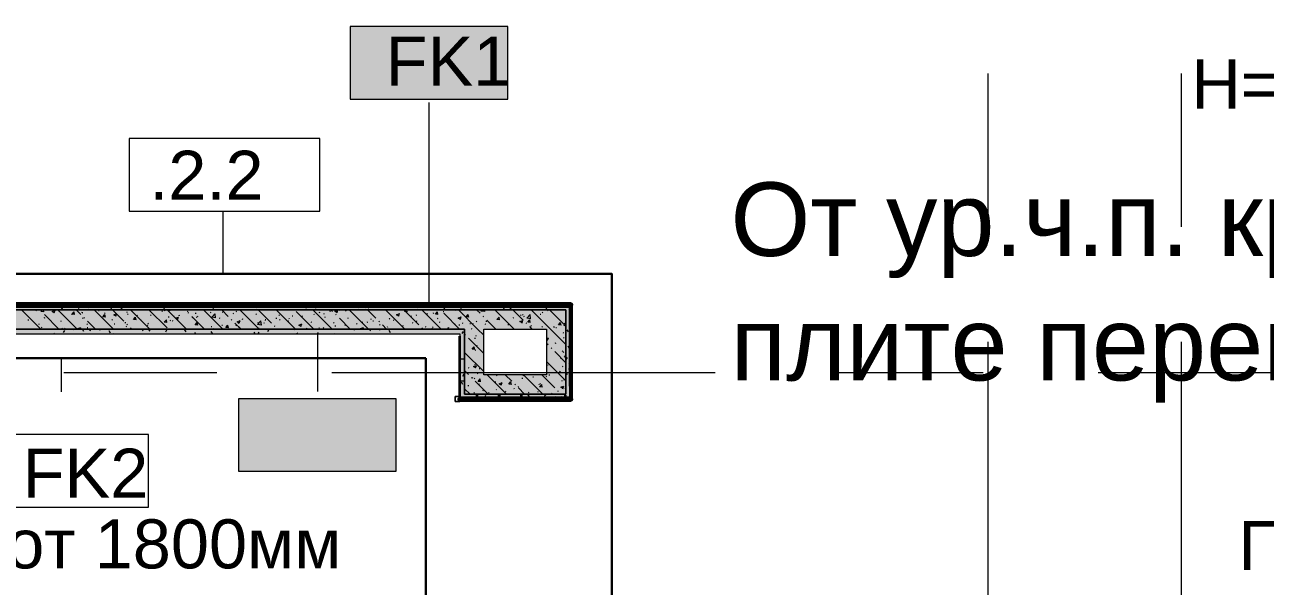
# Model space of a CAD drawing. Header units: millimetres. Extents: x -3817 to 677485, y -22715 to 103890.
# Drawn here: x 43911 to 49051, y 16026 to 18352 of the extents above; entities that cross this region are included whole.
import ezdxf

# ---------------------------------------------------------------- set-up
doc = ezdxf.new("R2010")
doc.units = ezdxf.units.MM
doc.layers.add('PDF _Геометрия', color=7, linetype='Continuous', true_color=0x1d1d1d)
doc.layers.add('PDF _Сплошная заливка', color=7, linetype='Continuous', true_color=0xffffff)
doc.layers.add('PDF _Текст', color=7, linetype='Continuous')
doc.styles.add('PDF GOST-Common', font='arial.ttf')

msp = doc.modelspace()

# ---------------------------------------------------------------- hatches: boundary and pattern name
at = {"layer": 'PDF _Сплошная заливка', "transparency": 33554559}
for points in [[(42953.3, 17091.3), (46153.3, 17091.3), (46153.3, 17171.3), (42623.3, 17171.3), (42623.3, 17091.3), (42873.3, 17091.3)], [(46153.3, 17171.3), (46173.3, 17171.3), (46173.3, 17191.3), (42643.3, 17191.3), (42643.3, 17171.3), (45940.2, 17171.3)], [(46153.3, 16821.3), (46173.3, 16821.3), (46173.3, 17171.3), (46153.3, 17171.3), (46153.3, 16841.1)], [(45713.3, 17071.3), (45733.3, 17071.3), (45733.3, 17091.3), (42973.3, 17091.3), (42973.3, 17071.3), (45569.1, 17071.3)], [(45733.3, 16821.3), (45813.3, 16821.3), (45813.3, 17091.3), (45733.3, 17091.3), (45733.3, 16841.1)], [(46153.3, 16821.3), (46153.3, 16901.3), (45813.3, 16901.3), (45813.3, 16821.3), (45940.2, 16821.3)], [(46173.3, 16801.3), (46173.3, 16821.3), (45733.3, 16821.3), (45733.3, 16801.3), (45940.2, 16801.3)]]:
    msp.add_hatch(color=256, dxfattribs=at).paths.add_polyline_path(points)

# ---------------------------------------------------------------- linework, layer by layer
at = {"layer": 'PDF _Геометрия', "color": 231, "lineweight": 70, "true_color": 0xff80c0}
for points in [[(46173.8, 17190.7), (46173.8, 17191.7), (42644.3, 17191.7), (42644.3, 18590.3), (43024.3, 18590.3), (43024.3, 18591.3), (43024.3, 19811.3), (43023.3, 19811.3), (43023.3, 18591.3), (42644.3, 18591.3)], [(42644.3, 17191.3), (42644.3, 17190.7), (46173.3, 17190.7)]]:
    msp.add_lwpolyline(points, dxfattribs=at)
at = {"layer": 'PDF _Геометрия', "color": 9, "lineweight": 9, "true_color": 0xc0c0c0}
for points in [[(42623.3, 18591.3), (42623.3, 17171.3), (42643.3, 17171.3), (46153.3, 17171.3), (46153.3, 16821.3), (45733.3, 16821.3), (45733.3, 17071.3), (45733.3, 17091.3), (42973.3, 17091.3), (42953.3, 17091.3), (45733.3, 17091.3), (45733.3, 16821.3), (45813.3, 16821.3), (46153.3, 16821.3), (46153.3, 16901.3), (46153.3, 17091.3), (46153.3, 17171.3), (42623.3, 17171.3), (42623.3, 18611.3)], [(42982.3, 17071.3), (45713.3, 17071.3), (45713.3, 16801.3), (45733.3, 16801.3), (46173.3, 16801.3), (46173.3, 16821.3), (46173.3, 17171.3), (46173.3, 17191.3), (46173.3, 17192.3), (42643.3, 17192.3)], [(43864.8, 17192.3), (43931.2, 17192.3), (43995.4, 17192.3), (44055.6, 17192.3), (44110.1, 17192.3), (44186.1, 17192.3), (44268.7, 17192.3), (44356.4, 17192.3), (44447.9, 17192.3), (44541.5, 17192.3), (44635.7, 17192.3), (44728.8, 17192.3), (44819.2, 17192.3), (44845.2, 17192.3), (44867.1, 17192.3), (44883.6, 17192.3), (44893.5, 17192.3), (44896.5, 17192.3)], [(44139.6, 17192.3), (44136.4, 17192.3), (44131.1, 17192.3), (44124.1, 17192.3), (44115.7, 17192.3), (44106.3, 17192.3), (44096.6, 17192.3), (44087.1, 17192.3), (44033.2, 17192.3), (43984.5, 17192.3), (43942.6, 17192.3), (43909.1, 17192.3), (43885.2, 17192.3), (43871.7, 17192.3), (43868.7, 17192.3)], [(43869.1, 17192.3), (43877, 17192.3), (43892.1, 17192.3), (43914.2, 17192.3), (43927.4, 17192.3), (43931.8, 17192.3), (43927.4, 17192.3), (43914.4, 17192.3)], [(44727.6, 17192.3), (44724.4, 17192.3), (44709.5, 17192.3), (44683.1, 17192.3), (44646.2, 17192.3), (44600.4, 17192.3), (44547.5, 17192.3), (44489.8, 17192.3), (44429.5, 17192.3), (44369.2, 17192.3), (44311.3, 17192.3), (44258.3, 17192.3), (44212.3, 17192.3), (44175.1, 17192.3), (44148.4, 17192.3), (44133.2, 17192.3), (44129.7, 17192.3)], [(44130.1, 17192.3), (44139.3, 17192.3)], [(45508, 17192.3), (45493, 17192.3), (45470.5, 17192.3), (45441, 17192.3), (45404.7, 17192.3), (45363.3, 17192.3), (45313.2, 17192.3), (45255.1, 17192.3), (45190, 17192.3), (45118.9, 17192.3), (45042.9, 17192.3), (44963.2, 17192.3), (44881.2, 17192.3), (44788.7, 17192.3), (44696.2, 17192.3), (44717.6, 17192.3), (44727.1, 17192.3)], [(44839, 17192.3), (44846.6, 17192.3), (44854.4, 17192.3), (44897.2, 17192.3), (44946.5, 17192.3), (45000.1, 17192.3), (45055.7, 17192.3), (45111, 17192.3), (45163.8, 17192.3), (45208.6, 17192.3), (45255.6, 17192.3), (45302.9, 17192.3), (45348.5, 17192.3), (45390.5, 17192.3), (45443.6, 17192.3), (45494.3, 17192.3), (45500.1, 17192.3), (45504.4, 17192.3), (45507.1, 17192.3)], [(44846.7, 17192.3), (44848.9, 17192.3), (44862, 17192.3), (44886.5, 17192.3), (44921.2, 17192.3), (44964.3, 17192.3), (45012.5, 17192.3), (44964.5, 17192.3), (44917.7, 17192.3), (44876.2, 17192.3)], [(44896.5, 17192.3), (44892.1, 17192.3), (44880.8, 17192.3), (44858.5, 17192.3), (44847.7, 17192.3)], [(45014, 17192.3), (45084.6, 17192.3), (45157.1, 17192.3), (45230.7, 17192.3), (45292, 17192.3), (45351.6, 17192.3), (45407.4, 17192.3), (45457.9, 17192.3), (45501.5, 17192.3), (45536.8, 17192.3), (45562.9, 17192.3), (45578.8, 17192.3), (45584.2, 17192.3), (45590.3, 17192.3), (45608.4, 17192.3), (45637.9, 17192.3), (45677.8, 17192.3), (45727, 17192.3), (45783.7, 17192.3), (45846.2, 17192.3)], [(45500.9, 17192.3), (45497.9, 17192.3), (45493.2, 17192.3), (45487.1, 17192.3), (45479.9, 17192.3), (45472.2, 17192.3), (45454.7, 17192.3), (45439.8, 17192.3), (45403.1, 17192.3), (45360.1, 17192.3), (45312.6, 17192.3), (45262.9, 17192.3), (45213.2, 17192.3), (45165.9, 17192.3), (45117.2, 17192.3), (45066.1, 17192.3), (45014.5, 17192.3)], [(45487.6, 17192.3), (45495.7, 17192.3), (45501.9, 17192.3)], [(46172, 17192.3), (45489.4, 17192.3), (45489.4, 17191.3), (46172, 17191.3), (46172, 17192.3), (46122.6, 17192.3), (46073.3, 17192.3), (45981.5, 17192.3), (45893.6, 17192.3), (45810.9, 17192.3), (45734.3, 17192.3), (45665.1, 17192.3), (45603.9, 17192.3), (45566.3, 17192.3), (45537.4, 17192.3), (45517.9, 17192.3), (45508.2, 17192.3), (45501, 17192.3), (45489.4, 17192.3)], [(46173.3, 17190.7), (46173.3, 16801.3), (46173.3, 17191.3), (46174.3, 17191.3), (46174.3, 16801.3)], [(46174.3, 16854.6), (46174.3, 16861.8), (46174.3, 16877.9), (46174.3, 16917.8), (46174.3, 16964.3), (46174.3, 17016), (46174.3, 17071.9), (46174.3, 17130.6), (46174.3, 17190.7), (46174.3, 17098.2), (46174.3, 17001.7), (46174.3, 16902.4), (46174.3, 16801.3), (46174.3, 17190.7), (46173.8, 17190.7)], [(46174.3, 16854.3), (46174.3, 16856.8), (46174.3, 16868.2), (46174.3, 16888.2), (46174.3, 16915.4), (46174.3, 16948.2), (46174.3, 16984.5), (46174.3, 17089.1), (46174.3, 17190.7)]]:
    msp.add_lwpolyline(points, dxfattribs=at)
at = {"layer": 'PDF _Геометрия', "color": 7, "lineweight": 9}
for points in [[(42643.3, 17191.3), (42644.3, 17191.3), (46173.3, 17191.3), (42644.3, 17191.3), (42643.3, 17191.3), (42643.3, 17192.3), (42643.3, 18578.3), (42643.3, 18591.3)], [(45586.1, 17191.2), (45586.1, 18030.7)], [(44733.8, 17319.9), (44733.8, 17578)], [(46173.8, 17190.7), (46173.3, 17190.7)], [(45123.8, 17066.8), (45123.8, 16832.5)], [(44063.3, 16831.3), (44063.3, 16971.3)], [(45713.3, 16811.3), (45694.3, 16811.3), (45694.3, 16791.8), (45714.3, 16791.8), (45694.3, 16791.8), (45694.3, 16811.3), (45704.3, 16811.3)], [(46173.3, 16801.3), (46174.3, 16801.3)]]:
    msp.add_lwpolyline(points, dxfattribs=at)
for points in [[(45912.7, 18344.6), (45259.6, 18344.6), (45259.6, 18044.6), (45912.7, 18044.6)], [(45134, 17880.5), (44344.3, 17880.5), (44344.3, 17580.5), (45134, 17580.5)], [(45450.4, 16802.4), (44797.3, 16802.4), (44797.3, 16502.4), (45450.4, 16502.4)], [(45714.3, 16791.8), (45714.3, 16800.4)], [(44423.4, 16653.8), (43770.2, 16653.8), (43770.2, 16353.8), (44423.4, 16353.8)]]:
    msp.add_lwpolyline(points, close=True, dxfattribs=at)
at = {"layer": 'PDF _Геометрия', "color": 253, "lineweight": 9, "true_color": 0xaaaaaa}
for points in [[(47903.3, 17514.8), (47903.3, 18149.8)], [(48703.3, 17514.8), (48703.3, 18149.8)], [(47903.3, 15451), (47903.3, 17038.5)], [(48703.3, 15451), (48703.3, 17038.5)], [(44072.6, 16911.4), (44707.6, 16911.4)], [(45183.8, 16911.4), (46771.3, 16911.4)], [(47247.6, 16911.4), (47882.6, 16911.4)], [(48358.8, 16911.4), (49946.3, 16911.4)]]:
    msp.add_lwpolyline(points, dxfattribs=at)
at = {"layer": 'PDF _Геометрия', "color": 171, "lineweight": 30, "true_color": 0x8080ff}
msp.add_lwpolyline([(42644.3, 17319.9), (46344.3, 17319.9), (46344.3, 13757.1)], dxfattribs=at)
at = {"layer": 'PDF _Геометрия', "color": 252, "lineweight": 9, "true_color": 0x878787}
for points in [[(43977.3, 17091.3), (43897.3, 17171.3)], [(43957, 17170), (43959.8, 17168.2)], [(43971.2, 17170.6), (43972.2, 17171.3)], [(43980, 17164.1), (43977.5, 17166.6)], [(43989.9, 17163.3), (43979.3, 17164.2), (43985.3, 17171.3)], [(43990, 17163.3), (43988.5, 17171.3)], [(44033.5, 17158.8), (44024.7, 17164.8), (44037.1, 17169.5)], [(44033.5, 17158.7), (44037.1, 17169.5)], [(44128.2, 17091.3), (44048.2, 17171.3)], [(44051.9, 17166), (44054.7, 17164.2)], [(44143.4, 17151.6), (44123.6, 17171.3)], [(44279, 17091.3), (44199, 17171.3)], [(44216, 17167.8), (44219.3, 17168.2)], [(44322, 17123.9), (44274.5, 17171.3)], [(44429.9, 17091.3), (44349.9, 17171.3)], [(44500.5, 17096.2), (44425.4, 17171.3)], [(44479.5, 17166.4), (44482, 17164.1)], [(44489, 17169.9), (44491.8, 17168.1)], [(44512.1, 17167.1), (44496.3, 17169.5), (44498, 17171.3)], [(44580.8, 17091.3), (44500.8, 17171.3)], [(44512.1, 17167.1), (44511.6, 17171.3)], [(44583.9, 17165.9), (44586.7, 17164.1)], [(44731.6, 17091.3), (44651.6, 17171.3)], [(44754.4, 17144), (44727.1, 17171.3)], [(44787.2, 17163.9), (44789.8, 17165.9)], [(44882.5, 17091.3), (44802.5, 17171.3)], [(44933, 17116.4), (44878, 17171.3)], [(45033.4, 17091.3), (44953.4, 17171.3)], [(45184.2, 17091.3), (45104.2, 17171.3)], [(45175.8, 17166.2), (45179.1, 17166.7)], [(45186.9, 17164.1), (45179.7, 17171.3)], [(45205, 17159.2), (45196.1, 17165.1), (45208.6, 17169.9)], [(45205, 17159.1), (45208.6, 17169.9)], [(45212.7, 17171.3), (45214.6, 17169.6)], [(45239.6, 17165.8), (45242.2, 17167.9)], [(45335.1, 17091.3), (45255.1, 17171.3)], [(45365.5, 17136.5), (45330.6, 17171.3)], [(45486, 17091.3), (45406, 17171.3)], [(45544, 17108.8), (45481.5, 17171.3)], [(45495.6, 17163.2), (45485, 17164.1), (45491.1, 17171.3)], [(45495.6, 17163.1), (45494.1, 17171.3)], [(45636.8, 17091.3), (45556.8, 17171.3)], [(45634.5, 17169.2), (45632.3, 17171.3)], [(45694.5, 17169.7), (45696.6, 17171.3)], [(45813.3, 17065.8), (45787.7, 17091.3), (45707.7, 17171.3)], [(45797.9, 17156.6), (45783.2, 17171.3)], [(45816.8, 17163.7), (45801, 17166.2), (45806, 17171.3)], [(45816.8, 17163.7), (45816, 17171.3)], [(45828.3, 17171.3), (45829.4, 17170.3)], [(45938.6, 17091.3), (45858.6, 17171.3)], [(45976.5, 17128.9), (45934.1, 17171.3)], [(46153.3, 17027.5), (46089.4, 17091.3), (46009.4, 17171.3)], [(46076.9, 17169.2), (46079.4, 17166.9)], [(46153.3, 17103), (46084.9, 17171.3)], [(43924.5, 17129.4), (43927.8, 17129.9)], [(43991.9, 17138.3), (43995.2, 17138.7)], [(44052.8, 17091.3), (43992.6, 17151.6)], [(44060.3, 17123.9), (44063, 17125.9)], [(44104.1, 17153.1), (44107.5, 17153.5)], [(44117.5, 17152.2), (44106.9, 17153.1), (44115.4, 17163.3)], [(44117.5, 17152.1), (44115.4, 17163.3)], [(44146.8, 17162), (44149.7, 17160.2)], [(44148.7, 17158.9), (44152, 17159.4)], [(44150.1, 17135.3), (44152.8, 17137.3)], [(44158.5, 17136.5), (44156, 17139)], [(44203.6, 17091.3), (44171.1, 17123.9)], [(44245, 17141), (44234.4, 17141.9), (44243, 17152.1)], [(44241.7, 17158), (44244.6, 17156.2)], [(44242.4, 17148.6), (44245.1, 17150.6)], [(44245, 17141), (44243, 17152.1)], [(44272.1, 17130.8), (44274.6, 17128.5)], [(44289, 17144.5), (44280.2, 17150.5), (44292.6, 17155.3)], [(44289, 17144.5), (44292.7, 17155.3)], [(44326, 17118.3), (44329.3, 17118.8)], [(44333.7, 17161.1), (44336.4, 17163.2)], [(44336.7, 17154), (44339.5, 17152.2)], [(44372.5, 17129.8), (44361.9, 17130.8), (44370.5, 17141)], [(44372.5, 17129.8), (44370.5, 17141)], [(44375.8, 17148.6), (44378.3, 17146.3)], [(44393.4, 17127.2), (44396.7, 17127.6)], [(44421.4, 17113.3), (44424, 17115.4)], [(44431.6, 17150), (44434.4, 17148.2)], [(44500.1, 17118.7), (44489.4, 17119.6), (44498, 17129.8)], [(44500.1, 17118.7), (44498, 17129.8)], [(44505.6, 17142), (44509, 17142.4)], [(44513.7, 17126.6), (44516.4, 17128.7)], [(44522.1, 17127.3), (44524.6, 17125.1)], [(44526.5, 17146), (44529.3, 17144.2)], [(44544.6, 17130.3), (44535.7, 17136.3), (44548.2, 17141)], [(44544.6, 17130.3), (44548.2, 17141)], [(44550.2, 17147.8), (44553.5, 17148.3)], [(44591, 17156.6), (44588.5, 17159.1)], [(44656.2, 17091.3), (44603.6, 17144)], [(44605, 17139.2), (44607.7, 17141.2)], [(44627.6, 17107.5), (44617, 17108.5), (44625.5, 17118.7)], [(44617.5, 17156.7), (44620.8, 17157.1)], [(44621.4, 17142), (44624.2, 17140.2)], [(44627.6, 17107.5), (44625.5, 17118.6)], [(44625.8, 17145.1), (44628.3, 17142.9)], [(44678.8, 17161.8), (44681.7, 17160)], [(44701.9, 17137.7), (44686.1, 17140.1), (44699.9, 17154.5)], [(44694.8, 17150.5), (44697.5, 17152.6)], [(44701.9, 17137.6), (44699.9, 17154.5)], [(44716.3, 17138), (44719.1, 17136.2)], [(44729.5, 17162.9), (44732, 17160.7)], [(44769.5, 17128.9), (44767, 17131.4)], [(44773.7, 17157.8), (44776.6, 17156)], [(44807.1, 17091.3), (44782.1, 17116.4)], [(44800.1, 17116.1), (44791.2, 17122), (44803.7, 17126.8)], [(44794.9, 17116.1), (44798.2, 17116.5)], [(44800.1, 17116), (44803.7, 17126.8)], [(44811.2, 17134), (44814.1, 17132.2)], [(44868.7, 17153.8), (44871.5, 17152)], [(44891.6, 17108.2), (44875.8, 17110.7), (44889.7, 17125.1)], [(44876.3, 17117.2), (44879, 17119.2)], [(44891.6, 17108.2), (44889.7, 17125.1)], [(44901.1, 17118.5), (44903.6, 17116.2)], [(44906.1, 17129.9), (44909, 17128.1)], [(44907.1, 17130.9), (44910.5, 17131.3)], [(44951.7, 17136.7), (44955, 17137.2)], [(44963.6, 17149.8), (44966.4, 17148)], [(44966.1, 17128.6), (44968.8, 17130.6)], [(45001.1, 17125.9), (45003.9, 17124.1)], [(45004.8, 17136.3), (45007.2, 17134)], [(45019, 17145.6), (45022.3, 17146)], [(45108.8, 17091.3), (45036.1, 17164.1)], [(45058.5, 17145.8), (45061.3, 17144)], [(45058.5, 17141.9), (45061.1, 17144)], [(45096, 17121.9), (45098.8, 17120.1)], [(45108.5, 17154.1), (45110.9, 17151.8)], [(45131.3, 17160.4), (45134.6, 17160.8)], [(45149.7, 17154.4), (45152.4, 17156.5)], [(45153.4, 17141.8), (45156.2, 17140)], [(45190.9, 17117.9), (45193.7, 17116.1)], [(45202, 17149), (45199.5, 17151.6)], [(45259.7, 17091.3), (45214.6, 17136.5)], [(45248.3, 17137.8), (45251.1, 17136)], [(45308.7, 17119.8), (45312, 17120.2)], [(45329.7, 17120), (45332.4, 17122)], [(45343.2, 17133.8), (45346, 17132)], [(45353.2, 17125.6), (45356.5, 17126.1)], [(45380.5, 17121.4), (45378, 17123.9)], [(45420.5, 17134.5), (45423.8, 17134.9)], [(45421, 17132.5), (45423.7, 17134.5)], [(45438.1, 17129.8), (45441, 17128)], [(45460.5, 17144.9), (45451.7, 17150.9), (45464.1, 17155.7)], [(45460.5, 17144.9), (45464.1, 17155.6)], [(45510.8, 17143.9), (45513.5, 17145.9)], [(45515.9, 17119.2), (45518.4, 17116.9)], [(45532.8, 17149.3), (45536.1, 17149.7)], [(45533, 17125.8), (45535.9, 17124)], [(45577.3, 17155.1), (45580.6, 17155.6)], [(45603.2, 17157.2), (45605.8, 17159.2)], [(45623.2, 17152), (45612.5, 17152.9), (45621.1, 17163.2)], [(45619.6, 17137), (45622, 17134.7)], [(45623.2, 17152), (45621.1, 17163.1)], [(45628, 17121.7), (45630.8, 17119.9)], [(45644.6, 17164), (45648, 17164.4)], [(45712.3, 17091.3), (45647.1, 17156.6)], [(45716, 17130.7), (45707.2, 17136.7), (45719.6, 17141.4)], [(45716, 17130.7), (45719.7, 17141.4)], [(45722.9, 17117.7), (45725.7, 17115.9)], [(45723.3, 17154.8), (45725.7, 17152.5)], [(45750.7, 17140.9), (45740.1, 17141.8), (45748.6, 17152)], [(45750.7, 17140.8), (45748.6, 17152)], [(45754.7, 17114.5), (45758, 17114.9)], [(45765.9, 17115.8), (45768.3, 17113.5)], [(45782.1, 17121.9), (45784.8, 17123.9)], [(45813, 17141.5), (45810.5, 17144)], [(45822, 17123.4), (45825.3, 17123.8)], [(45863.2, 17091.3), (45825.6, 17128.9)], [(45878.2, 17129.7), (45867.6, 17130.6), (45876.2, 17140.8)], [(45869.6, 17133.6), (45872, 17131.3)], [(45874.5, 17135.2), (45877.1, 17137.3)], [(45878.2, 17129.7), (45876.2, 17140.8)], [(45934.3, 17138.2), (45937.6, 17138.6)], [(45971.6, 17116.5), (45962.7, 17122.4), (45975.2, 17127.2)], [(45965.8, 17147.8), (45968.4, 17149.8)], [(45971.6, 17116.4), (45975.2, 17127.2)], [(45973.2, 17151.4), (45975.7, 17149.1)], [(45978.8, 17144), (45982.1, 17144.5)], [(45991.6, 17113.8), (45989, 17116.4)], [(46006.6, 17134.3), (45990.8, 17136.7), (46004.6, 17151.2)], [(46005.7, 17118.5), (45995.1, 17119.5), (46003.7, 17129.7)], [(46005.8, 17118.5), (46003.7, 17129.6)], [(46006.6, 17134.2), (46004.6, 17151.1)], [(46046.1, 17152.9), (46049.5, 17153.3)], [(46055.6, 17159.1), (46058.2, 17161.2)], [(46133.3, 17107.4), (46122.6, 17108.3), (46131.2, 17118.5)], [(46133.3, 17107.3), (46131.2, 17118.5)], [(46145.7, 17113.3), (46148.4, 17115.3)], [(43969, 17111.4), (43971.7, 17113.4)], [(43979.1, 17099.5), (43981.9, 17097.7)], [(44064.7, 17095.2), (44067.2, 17092.9)], [(44074, 17095.5), (44076.8, 17093.7)], [(44133.5, 17091.3), (44130.8, 17093.2), (44143.2, 17097.9)], [(44141.1, 17091.3), (44143.3, 17097.9)], [(44168.4, 17113), (44170.9, 17110.7)], [(44168.9, 17091.5), (44169.2, 17091.3)], [(44169.2, 17097.7), (44172.5, 17098.1)], [(44242.8, 17091.3), (44242.9, 17091.4)], [(44281.5, 17112.5), (44284.8, 17112.9)], [(44314.7, 17091.7), (44315.1, 17091.3)], [(44331.6, 17101.9), (44334.2, 17104)], [(44337, 17108.8), (44334.5, 17111.3)], [(44354.5, 17091.3), (44349.6, 17096.2)], [(44418.4, 17109.5), (44420.9, 17107.3)], [(44683, 17101.4), (44686.3, 17101.8)], [(44692.7, 17091.4), (44695.3, 17093.4)], [(44727.5, 17107.2), (44730.8, 17107.7)], [(44755.1, 17096.4), (44744.5, 17097.3), (44753.1, 17107.5)], [(44755.1, 17096.3), (44753.1, 17107.5)], [(44785, 17104.7), (44787.7, 17106.7)], [(44797.4, 17100.7), (44799.9, 17098.4)], [(44876.4, 17091.3), (44880.6, 17096.4)], [(44881.5, 17091.3), (44880.6, 17096.3)], [(44948.1, 17101.3), (44945.5, 17103.8)], [(45055.6, 17101.8), (45046.8, 17107.8), (45059.2, 17112.6)], [(45055.6, 17101.8), (45059.2, 17112.5)], [(45075.3, 17091.3), (45079.4, 17095.7)], [(45079.9, 17091.3), (45079.4, 17095.7)], [(45129, 17096.1), (45132.3, 17096.5)], [(45147.6, 17095.2), (45150.2, 17097.3)], [(45196.4, 17105), (45199.7, 17105.4)], [(45237.4, 17106.6), (45240.1, 17108.7)], [(45285.8, 17113.9), (45288.6, 17112.1)], [(45305.5, 17091.3), (45302.3, 17093.6), (45314.7, 17098.3)], [(45312.4, 17091.3), (45314.7, 17098.3)], [(45380.7, 17109.9), (45383.5, 17108.1)], [(45410.6, 17091.3), (45393.1, 17108.8)], [(45412.2, 17101.4), (45414.7, 17099.1)], [(45475.6, 17105.9), (45478.5, 17104.1)], [(45559.1, 17093.7), (45556.6, 17096.2)], [(45570.5, 17101.9), (45573.4, 17100.1)], [(45597.9, 17093.9), (45601.2, 17094.3)], [(45601, 17098), (45603.7, 17100)], [(45662.2, 17098), (45664.7, 17095.7)], [(45665.5, 17097.9), (45668.3, 17096.1)], [(45692.3, 17110.5), (45695, 17112.6)], [(45710.2, 17108.6), (45713.5, 17109.1)], [(45737.6, 17066.1), (45735.1, 17068.6)], [(45760.4, 17093.9), (45763.2, 17092.1)], [(45780, 17062.7), (45782.6, 17064.8)], [(45817.8, 17113.7), (45820.6, 17111.9)], [(45912.7, 17109.7), (45915.5, 17107.9)], [(46014.1, 17091.3), (46004.1, 17101.3)], [(46007.6, 17105.7), (46010.4, 17103.9)], [(46053.4, 17099.9), (46056.1, 17102)], [(46102.5, 17101.7), (46105.4, 17099.9)], [(46111.7, 17097.5), (46115, 17098)], [(46140, 17077.8), (46142.8, 17076)], [(46144.8, 17106.9), (46147.3, 17104.7)], [(45813.3, 16990.4), (45750.2, 17053.5)], [(45775.4, 17007.1), (45764.7, 17008), (45773.3, 17018.3)], [(45775.4, 17007.1), (45773.3, 17018.2)], [(45775.2, 17053.2), (45778.6, 17053.7)], [(45782.4, 17023.3), (45785.2, 17021.5)], [(46073.3, 17052.5), (46081.3, 17055.6)], [(46073.3, 17047.9), (46077.7, 17044.9)], [(46079.6, 17025.8), (46073.3, 17032.1)], [(46077.7, 17044.8), (46081.3, 17055.6)], [(46094.7, 17010.8), (46092.1, 17013.3)], [(46109.4, 17033.3), (46112.7, 17033.7)], [(46143.6, 17054.1), (46146.2, 17056.1)], [(45813.3, 16914.9), (45733.3, 16994.9)], [(45777.8, 17003.5), (45780.5, 17005.6)], [(46153.3, 16952.1), (46107.2, 16998.2)], [(46130, 16972), (46133.3, 16972.4)], [(46137.5, 17000.8), (46140, 16998.6)], [(46141.4, 16994.9), (46144.1, 16996.9)], [(46153.3, 16974.1), (46147.3, 16974.6), (46153.3, 16981.7)], [(45750.2, 16902.6), (45733.3, 16919.5)], [(45747.8, 16932.5), (45750.6, 16930.7)], [(45778.9, 16930.2), (45770.1, 16936.1), (45782.5, 16940.9)], [(45775.6, 16944.3), (45778.3, 16946.4)], [(45778.9, 16930.1), (45782.5, 16940.9)], [(45794, 16927.8), (45797.3, 16928.2)], [(46153.3, 16876.7), (46128.6, 16901.3), (46073.3, 16956.7)], [(46076.4, 16944), (46078.9, 16941.7)], [(46127.4, 16916.5), (46130.3, 16914.7)], [(46139.3, 16935.7), (46141.9, 16937.8)], [(45747.2, 16857.6), (45750.5, 16858.1)], [(45765.3, 16887.5), (45762.7, 16890.1)], [(45765.3, 16890.6), (45767.8, 16888.4)], [(45773.5, 16885.2), (45776.1, 16887.2)], [(45831.5, 16821.3), (45813.3, 16839.5), (45777.8, 16875)], [(45785.3, 16908.6), (45788.1, 16906.8)], [(45800, 16873.4), (45789.4, 16874.3), (45798, 16884.5)], [(45791.7, 16863.5), (45795, 16863.9)], [(45800, 16873.3), (45798, 16884.5)], [(45906.8, 16821.3), (45826.8, 16901.3)], [(45859, 16872.4), (45862.4, 16872.8)], [(45865.8, 16898.5), (45868.5, 16900.5)], [(45885, 16858.6), (45876.2, 16864.6), (45888.6, 16869.3)], [(45885, 16858.6), (45888.6, 16869.3)], [(45928.7, 16875), (45902.3, 16901.3)], [(45927.6, 16862.2), (45916.9, 16863.1), (45925.5, 16873.4)], [(45927.6, 16862.2), (45925.5, 16873.3)], [(45943.8, 16859.9), (45941.3, 16862.4)], [(45971.3, 16887.2), (45974.7, 16887.6)], [(45975.1, 16900.6), (45977.9, 16898.8)], [(46057.7, 16821.3), (45977.7, 16901.3)], [(46015.8, 16893), (46019.2, 16893.5)], [(46040.6, 16864), (46043.1, 16861.7)], [(46055.1, 16851.1), (46044.5, 16852), (46053, 16862.2)], [(46044.8, 16863.2), (46047.4, 16865.2)], [(46055.1, 16851), (46053, 16862.2)], [(46107.2, 16847.3), (46053.2, 16901.3)], [(46070, 16896.6), (46072.9, 16894.8)], [(46083.2, 16901.9), (46086.5, 16902.3)], [(46137.1, 16876.5), (46139.8, 16878.6)], [(46144.3, 16881.8), (46146.8, 16879.5)], [(45756, 16821.3), (45733.3, 16844.1)], [(45771.3, 16826), (45774, 16828)], [(45807.3, 16838.1), (45810.2, 16836.3)], [(45833.2, 16828.4), (45835.7, 16826.1)], [(45863.7, 16839.3), (45866.3, 16841.3)], [(45902.2, 16834.1), (45905.1, 16832.3)], [(45936.9, 16846.2), (45939.4, 16843.9)], [(45954.9, 16851.8), (45957.6, 16853.9)], [(45982.3, 16821.3), (45956.4, 16847.3)], [(45969.1, 16822.9), (45972.4, 16823.3)], [(45997.2, 16830.1), (46000, 16828.3)], [(46036.4, 16831.8), (46039.7, 16832.2)], [(46092.1, 16826.1), (46094.9, 16824.3)], [(46122.3, 16832.2), (46119.8, 16834.7)], [(46140.6, 16844.4), (46131.7, 16850.3), (46144.2, 16855.1)], [(46140.6, 16844.3), (46144.2, 16855.1)], [(46148.7, 16846.5), (46152, 16847)]]:
    msp.add_lwpolyline(points, dxfattribs=at)
at = {"layer": 'PDF _Геометрия', "color": 9, "lineweight": 9, "true_color": 0xc0c0c0}
for points in [[(44839, 17192.3), (43914.4, 17192.3), (43914.4, 17191.3), (44839, 17191.3)], [(45487.6, 17192.3), (44876.2, 17192.3), (44876.2, 17191.3), (45487.6, 17191.3)], [(45773.3, 17192.3), (45846.5, 17192.3), (45924, 17192.3), (46004.8, 17192.3), (46087.8, 17192.3), (46172, 17192.3), (46070.9, 17192.3), (45969.5, 17192.3), (45869.1, 17192.3), (45770.9, 17192.3), (45676.1, 17192.3), (45585.9, 17192.3), (45580.6, 17192.3), (45564.6, 17192.3), (45538.6, 17192.3), (45503.2, 17192.3), (45459.6, 17192.3), (45409.2, 17192.3), (45353.3, 17192.3), (45293.8, 17192.3), (45232.4, 17192.3), (45158.8, 17192.3), (45086.3, 17192.3), (45015.7, 17192.3), (44971.8, 17192.3), (44934.9, 17192.3), (44905.3, 17192.3), (44882.9, 17192.3), (44972, 17192.3), (45058.1, 17192.3), (45139.6, 17192.3), (45215, 17192.3), (45282.9, 17192.3), (45342, 17192.3), (45391.2, 17192.3), (45429.6, 17192.3), (45470.2, 17192.3), (45503.5, 17192.3), (45528.8, 17192.3), (45545.5, 17192.3), (45553.3, 17192.3), (45563.2, 17192.3), (45584.8, 17192.3), (45617.6, 17192.3), (45660.6, 17192.3), (45713, 17192.3)], [(46073.3, 16901.3), (45813.3, 16901.3), (45813.3, 17091.3), (46073.3, 17091.3)]]:
    msp.add_lwpolyline(points, close=True, dxfattribs=at)
at = {"layer": 'PDF _Геометрия', "color": 253, "lineweight": 9, "true_color": 0x9b9b9b}
for points in [[(43982.1, 17181.8), (43992.1, 17181.8)], [(44027.1, 17183.3), (44022.4, 17191.3)], [(44066.2, 17191.3), (44063.3, 17186.2)], [(44068.7, 17172.2), (44063.7, 17180.9)], [(44073.5, 17181.8), (44083.6, 17181.8)], [(44136.7, 17176.2), (44131.7, 17185)], [(44174.7, 17171.3), (44173.3, 17173.8)], [(44230.8, 17171.5), (44230.7, 17171.3)], [(44256.4, 17181.8), (44266.4, 17181.8)], [(44272.4, 17182.7), (44267.4, 17174)], [(44312.6, 17191.3), (44309, 17185.1)], [(44314.4, 17173.3), (44309.4, 17182)], [(44347.8, 17181.8), (44357.9, 17181.8)], [(44382.1, 17189.7), (44377, 17181)], [(44408.8, 17181.8), (44418.8, 17181.8)], [(44491.5, 17171.3), (44487.1, 17179)], [(44561.2, 17181.8), (44571.2, 17181.8)], [(44597.1, 17171.3), (44596.8, 17171.9)], [(44627.8, 17188.6), (44622.8, 17179.9)], [(44652.6, 17181.8), (44662.7, 17181.8)], [(44695.8, 17184.6), (44690.8, 17175.8)], [(44744.1, 17181.8), (44754.1, 17181.8)], [(44832.3, 17190.7), (44831.9, 17191.3)], [(44873.9, 17179.5), (44868.9, 17188.2)], [(44910.9, 17191.3), (44910.1, 17190)], [(44926.9, 17181.8), (44937, 17181.8)], [(45018.4, 17181.8), (45028.4, 17181.8)], [(45077.6, 17175.3), (45075.4, 17171.3)], [(45079.3, 17181.8), (45089.4, 17181.8)], [(45119.3, 17186.5), (45114.2, 17177.7)], [(45157.3, 17191.3), (45155.9, 17188.9)], [(45187.7, 17184.7), (45183.9, 17191.3)], [(45227.7, 17191.3), (45223.9, 17184.8)], [(45231.7, 17181.8), (45241.8, 17181.8)], [(45255.7, 17188.8), (45254.2, 17191.3)], [(45297.4, 17177.6), (45292.3, 17186.3)], [(45323.4, 17174.2), (45321.7, 17171.3)], [(45323.2, 17181.8), (45333.2, 17181.8)], [(45336.2, 17171.3), (45334, 17175.2)], [(45414.6, 17181.8), (45424.7, 17181.8)], [(45433.4, 17185.8), (45430.2, 17191.3)], [(45474.1, 17191.3), (45469.6, 17183.7)], [(45542.7, 17188.3), (45537.7, 17179.6)], [(45597.5, 17181.8), (45607.6, 17181.8)], [(45611.1, 17182.8), (45606.2, 17191.3)], [(45652.8, 17171.7), (45647.7, 17180.4)], [(45688.9, 17181.8), (45699, 17181.8)], [(45720.8, 17175.7), (45715.8, 17184.4)], [(45749.9, 17181.8), (45760, 17181.8)], [(45758.5, 17171.3), (45757.4, 17173.3)], [(45898.5, 17172.7), (45893.5, 17181.5)], [(45902.3, 17181.8), (45912.4, 17181.8)], [(45924.5, 17179.1), (45920, 17171.3)], [(45966.1, 17190.2), (45961.1, 17181.5)], [(45993.7, 17181.8), (46003.8, 17181.8)], [(46072.4, 17191.3), (46070.8, 17188.6)], [(46075.3, 17171.3), (46071.2, 17178.5)], [(46085.2, 17181.8), (46095.2, 17181.8)], [(46170.2, 17178), (46166.4, 17171.3), (46165.2, 17169.3)], [(46153.3, 17151.3), (46156.2, 17151.3)], [(46173.3, 17123.6), (46169.7, 17129.8)], [(43982.1, 17090.4), (43992.1, 17090.4)], [(44033.7, 17074.1), (44032.2, 17071.3)], [(44043, 17090.4), (44053.1, 17090.4)], [(44075.4, 17085.2), (44070.3, 17076.5)], [(44114.1, 17091.3), (44112, 17087.7)], [(44156, 17081.8), (44151, 17090.5)], [(44184.5, 17091.3), (44180, 17083.6)], [(44195.4, 17090.4), (44205.5, 17090.4)], [(44224.1, 17085.9), (44220.9, 17091.3)], [(44265.7, 17074.7), (44260.7, 17083.5)], [(44279.5, 17073), (44278.5, 17071.3)], [(44286.9, 17090.4), (44296.9, 17090.4)], [(44302.9, 17071.3), (44302.3, 17072.3)], [(44378.3, 17090.4), (44388.4, 17090.4)], [(44401.8, 17082.9), (44396.9, 17091.3)], [(44430.8, 17091.2), (44425.7, 17082.5)], [(44498.8, 17087.1), (44493.8, 17078.4)], [(44561.2, 17090.4), (44571.2, 17090.4)], [(44579.5, 17079.9), (44574.5, 17088.6)], [(44619.6, 17071.3), (44616.1, 17077.5)], [(44652.6, 17090.4), (44662.7, 17090.4)], [(44689.2, 17072.8), (44684.1, 17081.6)], [(44713.6, 17090.4), (44723.6, 17090.4)], [(44866, 17071.3), (44861.8, 17078.6)], [(44866, 17090.4), (44876, 17090.4)], [(44880.6, 17077.9), (44876.8, 17071.3)], [(44922.2, 17089), (44917.2, 17080.3)], [(44957.4, 17090.4), (44967.5, 17090.4)], [(44961.3, 17089.2), (44960, 17091.3)], [(45029.2, 17091.3), (45026.9, 17087.4)], [(45042, 17071.3), (45039.5, 17075.6)], [(45048.9, 17090.4), (45058.9, 17090.4)], [(45126.3, 17076.8), (45123.2, 17071.3)], [(45194.4, 17072.7), (45193.6, 17071.3)], [(45231.7, 17090.4), (45241.8, 17090.4)], [(45275.5, 17091.3), (45272.6, 17086.3)], [(45323.2, 17090.4), (45333.2, 17090.4)], [(45345.7, 17090.9), (45340.7, 17082.2)], [(45384.7, 17087.3), (45382.4, 17091.3)], [(45384.1, 17090.4), (45394.2, 17090.4)], [(45426.4, 17076.1), (45421.3, 17084.8)], [(45440.1, 17071.6), (45440, 17071.3)], [(45536.5, 17090.4), (45546.6, 17090.4)], [(45628, 17090.4), (45638, 17090.4)], [(45719.4, 17090.4), (45729.5, 17090.4)], [(45727.5, 17081.7), (45722.5, 17073)], [(46163.6, 17079.4), (46158.5, 17088.1)], [(46153.3, 17029.4), (46156.2, 17029.4)], [(46167.6, 17011.4), (46162.6, 17020.1)], [(45719.4, 16968.5), (45729.5, 16968.5)], [(45733.3, 16969.8), (45729.5, 16963.3)], [(46158, 16973.9), (46153.3, 16965.7)], [(46160.6, 16901.7), (46155.5, 16910.4)], [(46169.2, 16932.3), (46164.1, 16923.5)], [(46171.7, 16943.3), (46166.7, 16952.1)], [(45719.4, 16877), (45729.5, 16877)], [(45726, 16862), (45720.9, 16870.7)], [(45730.5, 16904), (45725.4, 16895.3)], [(46153.3, 16907.5), (46156.2, 16907.5)], [(45780.4, 16816.1), (45790.4, 16816.1)], [(45820.8, 16816.6), (45815.8, 16807.9)], [(45858.8, 16821.3), (45857.4, 16819.1)], [(45871.8, 16816.1), (45881.9, 16816.1)], [(45963.3, 16816.1), (45973.3, 16816.1)], [(46002.2, 16810.3), (45997.2, 16819)], [(46066.6, 16815.5), (46061.5, 16806.8)], [(46070.2, 16814.4), (46066.2, 16821.3)], [(46111.9, 16803.2), (46106.8, 16811.9)], [(46134.6, 16811.4), (46129.6, 16802.7)], [(46146.1, 16816.1), (46156.2, 16816.1)], [(46024.9, 16804.4), (46023.2, 16801.3)]]:
    msp.add_lwpolyline(points, dxfattribs=at)
at = {"layer": 'PDF _Геометрия', "color": 231, "lineweight": 53, "true_color": 0xff80c0}
for points in [[(46174.3, 17192.3), (46173.3, 17192.3)], [(46174.3, 16855.2), (46174.3, 16862.4), (46174.3, 16878.5), (46174.3, 16918.5), (46174.3, 16965), (46174.3, 17016.9), (46174.3, 17073), (46174.3, 17132), (46174.3, 17192.3), (46174.3, 17090.1), (46174.3, 16985.1), (46174.3, 16948.8), (46174.3, 16916.1), (46174.3, 16888.8), (46174.3, 16868.9), (46174.3, 16857.4), (46174.3, 16854.9)], [(46174.3, 17181.2), (46174.3, 17091.1), (46174.3, 16997), (46174.3, 16900.1), (46174.3, 16801.3)]]:
    msp.add_lwpolyline(points, dxfattribs=at)
at = {"layer": 'PDF _Геометрия', "color": 96, "lineweight": 30, "true_color": 0x008000}
msp.add_lwpolyline([(45713.3, 17062.3), (45713.3, 16800.3), (45712.3, 16800.3), (45712.3, 17062.3)], dxfattribs=at)
at = {"layer": 'PDF _Геометрия', "color": 231, "lineweight": 30, "true_color": 0xff80c0}
msp.add_lwpolyline([(45573.3, 16971.3), (43123.3, 16971.3), (43123.3, 13153.8), (45573.3, 13153.8)], close=True, dxfattribs=at)
at = {"layer": 'PDF _Геометрия', "color": 96, "lineweight": 70, "true_color": 0x008000}
msp.add_lwpolyline([(46173.3, 16801.3), (45713.3, 16801.3), (45713.3, 16800.3), (46174.3, 16800.3), (46174.3, 16801.3)], dxfattribs=at)
at = {"layer": 'PDF _Сплошная заливка', "lineweight": 9, "transparency": 33554559}
for points in [[(45912.7, 18344.6), (45259.6, 18344.6), (45912.7, 18044.6), (45259.6, 18044.6)], [(45450.4, 16802.4), (44797.3, 16802.4), (45450.4, 16502.4), (44797.3, 16502.4)]]:
    msp.add_solid(points, dxfattribs=at)
at = {"layer": 'PDF _Сплошная заливка', "lineweight": 35, "transparency": 33554559}
for points in [[(45733.3, 16801.3), (45733.3, 17071.3), (45713.3, 16801.3), (45713.3, 17071.3)], [(46073.3, 16901.3), (46153.3, 16901.3), (46073.3, 17091.3), (46153.3, 17091.3)]]:
    msp.add_solid(points, dxfattribs=at)

# ---------------------------------------------------------------- texts
at = {"layer": 'PDF _Текст', "attachment_point": 4, "style": 'PDF GOST-Common'}
for s, insert, char_height in [('FK1', (45406.7, 18201.2), 203.2), ('От ур.ч.п. крепление к', (46835.2, 17500.7), 304.8), ('плите перекрытия', (46835.2, 16984.8), 304.8), ('Покраска торца', (48940.3, 16163.9), 203.2)]:
    msp.add_mtext(s, dxfattribs=dict(at, insert=insert, char_height=char_height))
at = {"layer": 'PDF _Текст', "color": 250, "true_color": 0x3c3c3c, "char_height": 203.2, "attachment_point": 4, "style": 'PDF GOST-Common'}
for s, insert in [('Н=до 1800мм', (48744.7, 18077.4)), (' .2.2', (44348.2, 17728.8)), ('FK2', (43902.5, 16494.1)), ('Н=от 1800мм', (43463.4, 16199.8))]:
    msp.add_mtext(s, dxfattribs=dict(at, insert=insert))

doc.saveas('drawing.dxf')
